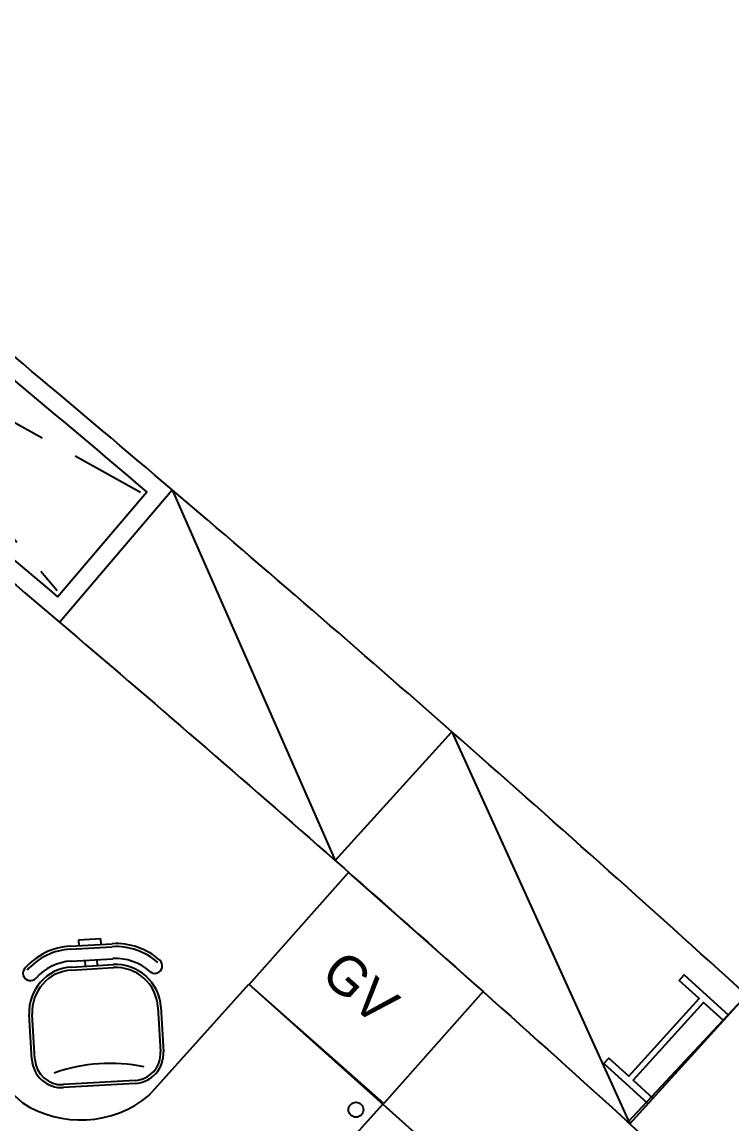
# Model space of a CAD drawing. Header units: millimetres. Extents: x 0 to 86.4, y -30.6 to 19.1.
# Drawn here: x 66.496 to 68.866, y -13.922 to -10.243 of the extents above; entities that cross this region are included whole.
import ezdxf

# ---------------------------------------------------------------- set-up
doc = ezdxf.new("R2010")
doc.units = ezdxf.units.MM
doc.linetypes.add('HIDDEN', pattern=[0.375, 0.25, -0.125])
for name, color, linetype in [('AR-ARMÁRIOS', 2, 'Continuous'), ('AR-EST', 4, 'Continuous'), ('ar-mobiliário 2012', 2, 'Continuous'), ('AR-PRJ', 1, 'HIDDEN')]:
    doc.layers.add(name, color=color, linetype=linetype)

# ---------------------------------------------------------------- blocks, each defined once
blk = doc.blocks.new('2 ESTACOES VERTOCAL')
at = {"color": 1}
for p, q in [((8.885, 12.4899), (8.885, 13.7899)), ((9.385, 12.49), (8.885, 12.4899)), ((9.145, 12.3146), (9.2506, 12.4211)), ((9.3779, 12.4216), (9.5483, 12.2526)), ((9.685, 12.19), (9.6851, 11.69)), ((9.2451, 12.0181), (9.1457, 12.1167)), ((9.5488, 12.1253), (9.4431, 12.0188)), ((9.1958, 11.9684), (9.0965, 12.067)), ((9.1766, 12.072), (9.1625, 12.0578)), ((9.205, 12.0438), (9.1909, 12.0296))]:
    blk.add_line(p, q, dxfattribs=at)
at = {"color": 2, "linetype": 'Continuous'}
for p, q in [((8.885, 13.0899), (8.885, 13.1899)), ((10.285, 13.0899), (8.885, 13.0899))]:
    blk.add_line(p, q, dxfattribs=at)
at = {"color": 2}
for p, q in [((9.1379, 12.3217), (9.2435, 12.4282)), ((9.3849, 12.4287), (9.5553, 12.2597)), ((9.2381, 12.011), (9.1387, 12.1096)), ((9.5559, 12.1183), (9.4502, 12.0118)), ((9.224, 11.9968), (9.1246, 12.0954)), ((9.1888, 11.9613), (9.0894, 12.0599)), ((9.1151, 12.0343), (9.1023, 12.0214)), ((9.1023, 12.0214), (9.1553, 11.9689)), ((9.1553, 11.9689), (9.1681, 11.9818))]:
    blk.add_line(p, q, dxfattribs=at)
at = {"color": 1, "linetype": 'Continuous'}
blk.add_circle((8.9587, 13.036), 0.025, dxfattribs=at)
at = {"color": 1}
for centre, radius, start, end in [((9.33, 12.135), 0.3592, 8.8143, 81.2007), ((9.3145, 12.3577), 0.09, 45.2287, 135.2287), ((9.8038, 12.6905), 0.5534, 209.9796, 241.5376), ((9.2443, 12.216), 0.14, 135.2287, 225.2287), ((9.4849, 12.1887), 0.09, 315.2287, 45.2287), ((9.2443, 12.216), 0.21, 180.2287, 225.2287), ((9.3437, 12.1174), 0.14, 225.2287, 315.2287), ((9.3437, 12.1174), 0.21, 225.2287, 270.2287)]:
    blk.add_arc(centre, radius, start, end, dxfattribs=at)
at = {"color": 2}
for centre, radius, start, end in [((9.3145, 12.3577), 0.1, 45.2287, 135.2287), ((9.2443, 12.216), 0.15, 135.2287, 225.2287), ((9.4849, 12.1887), 0.1, 315.2287, 45.2287), ((9.0494, 12.2153), 0.025, 0.2287, 180.2287), ((9.2443, 12.216), 0.22, 180.2287, 225.2287), ((9.2443, 12.216), 0.17, 180.2287, 225.2287), ((9.3437, 12.1174), 0.17, 225.2287, 270.2287), ((9.3437, 12.1174), 0.15, 225.2287, 315.2287), ((9.3437, 12.1174), 0.22, 225.2287, 270.2287), ((9.3445, 11.9224), 0.025, 270.2287, 90.2287)]:
    blk.add_arc(centre, radius, start, end, dxfattribs=at)
blk = doc.blocks.new('gaveteiro')
at = {"color": 2}
blk.add_lwpolyline([(0.3, 0), (-0.3, 0), (-0.3, 0.5), (0.3, 0.5)], close=True, dxfattribs=at)
blk.add_text('GV', height=0.13125, dxfattribs=at).set_placement((-0.1427, 0.173))

msp = doc.modelspace()

# ---------------------------------------------------------------- linework, layer by layer
at = {"layer": 'AR-ARMÁRIOS'}
msp.add_lwpolyline([(65.1058, -10.2435), (64.7435, -10.6964, -0.007669), (66.6218, -12.2472), (66.9979, -11.8056, 0.007669)], format="xyb", close=True, dxfattribs=at)
at = {"layer": 'AR-ARMÁRIOS', "color": 1}
msp.add_lwpolyline([(65.1152, -10.3279), (64.8278, -10.687, -0.007291), (66.615, -12.1626), (66.9133, -11.8124, 0.007293)], format="xyb", close=True, dxfattribs=at)
at = {"layer": 'AR-ARMÁRIOS'}
for points in [[(66.6218, -12.2472, -0.003828), (67.5413, -13.0426), (67.9308, -12.6128, 0.003856), (66.9979, -11.8056)], [(67.5413, -13.0426, -0.004156), (68.5257, -13.9221), (68.9152, -13.4923, 0.004126), (67.9308, -12.6128)]]:
    msp.add_lwpolyline(points, format="xyb", dxfattribs=at)
at = {"layer": 'AR-ARMÁRIOS', "color": 1}
for points in [[(66.9979, -11.8056), (67.5413, -13.0426)], [(67.9308, -12.6128), (68.5257, -13.9221)]]:
    msp.add_lwpolyline(points, dxfattribs=at)
at = {"layer": 'AR-ARMÁRIOS'}
msp.add_lwpolyline([(68.9152, -13.4923), (68.519, -13.916), (69.4509, -14.7603), (69.8471, -14.3366)], close=True, dxfattribs=at)
at = {"layer": 'AR-EST'}
for points in [[(68.5862, -13.8553), (68.438, -13.721), (68.4548, -13.7025), (68.5215, -13.7629), (68.7565, -13.5036), (68.6898, -13.4431), (68.7066, -13.4246), (68.8548, -13.5589)], [(68.838, -13.5774), (68.7713, -13.517), (68.5363, -13.7764), (68.603, -13.8368)]]:
    msp.add_lwpolyline(points, dxfattribs=at)
at = {"layer": 'AR-PRJ', "color": 1}
for p, q in [((65.1175, -10.3489), (66.6133, -12.1415)), ((66.8921, -11.8141), (64.8489, -10.6847))]:
    msp.add_line(p, q, dxfattribs=at)

# ---------------------------------------------------------------- block references
at = {"layer": 'ar-mobiliário 2012'}
for name, p, rotation in [('2 ESTACOES VERTOCAL', (63.8824, 1.4971), 228.1324391533074), ('gaveteiro', (67.4792, -13.6554), 318.4402496144976)]:
    msp.add_blockref(name, p, dxfattribs=dict(at, rotation=rotation))

doc.saveas('drawing.dxf')
